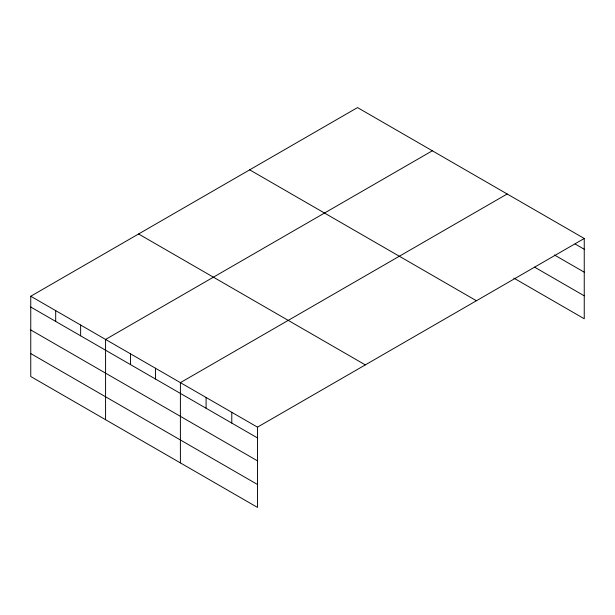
<?xml version="1.0" encoding="UTF-8"?>
<svg xmlns="http://www.w3.org/2000/svg" width="615" height="615" viewBox="0 0 615 615"><rect width="100%" height="100%" fill="white"/><g stroke="black" fill="none" stroke-linecap="round" stroke-linejoin="round"><path stroke-width="0.92" d="M513.794 278.08L584.25 318.762L584.25 238.489L357.515 107.587L30.75 296.238L30.75 376.511L257.485 507.413L257.485 427.148L584.25 238.489M432.337 150.783L105.572 339.442L105.572 419.707M507.16 193.986L180.395 382.638L180.395 462.903M575.133 244.001L584.25 249.267M554.407 254.971L584.25 272.199M534.512 267.11L584.25 295.823M249.682 169.84L476.417 300.75M138.583 233.984L365.318 364.887M30.75 296.238L257.485 427.148M30.75 307.016L257.485 437.918M30.75 329.947L257.485 460.85M30.75 353.579L257.485 484.482M231.786 412.311L231.786 423.082M206.094 397.474L206.094 408.252M155.457 368.239L155.457 379.017M130.511 353.84L130.511 364.61M80.634 325.043L80.634 335.813M55.688 310.644L55.688 321.414"/></g></svg>
